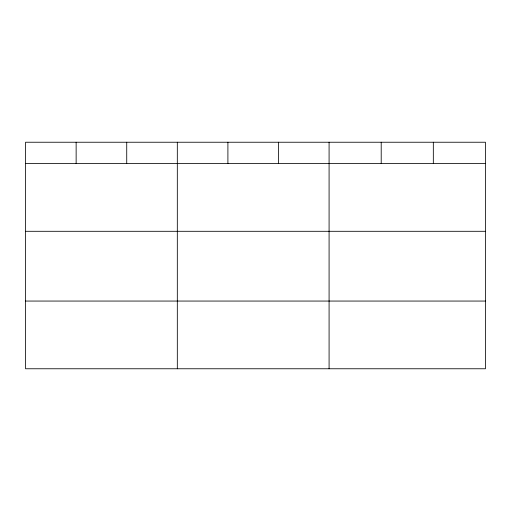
<?xml version="1.0" encoding="UTF-8"?>
<svg xmlns="http://www.w3.org/2000/svg" width="511" height="511" viewBox="0 0 511 511"><rect width="100%" height="100%" fill="white"/><g stroke="black" fill="none" stroke-linecap="round" stroke-linejoin="round"><path stroke-width="0.77" d="M485.45 231.298L485.45 142.237L25.55 142.237L25.55 368.763L485.45 368.763L485.45 231.298L25.55 231.298M25.55 163.59L485.45 163.59M25.55 301.056L485.45 301.056M433.328 142.237L433.328 163.59M381.206 142.237L381.206 163.59M329.084 142.237L329.084 368.763M278.495 142.237L278.495 163.59M227.906 142.237L227.906 163.59M177.317 142.237L177.317 368.763M126.728 142.237L126.728 163.59M76.139 142.237L76.139 163.59"/></g></svg>
